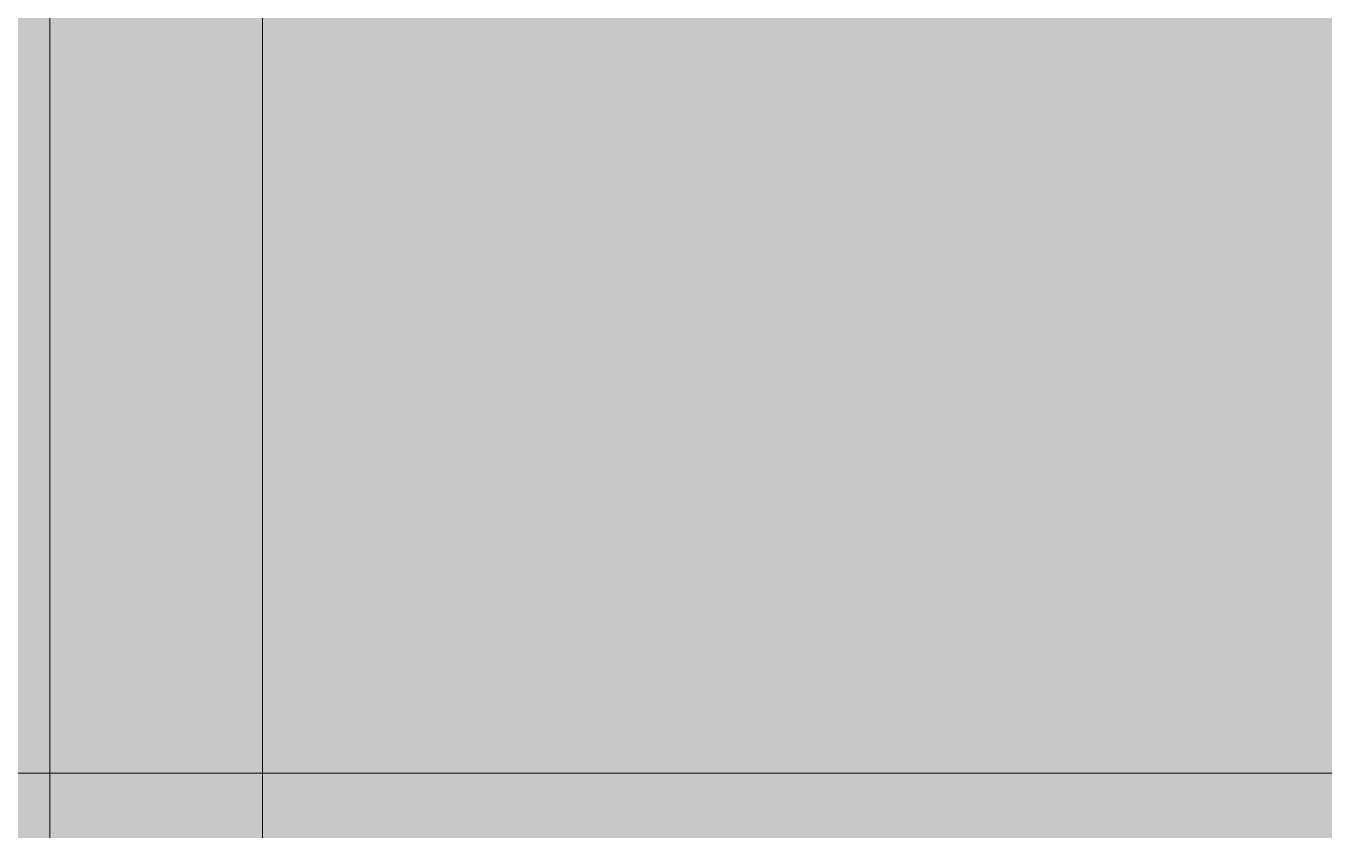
# Model space of a CAD drawing. Header units: millimetres. Extents: x -1113 to 415037, y -3642 to 28069.
# Drawn here: x 98781.1 to 98800.88, y 11283.07 to 11295.32 of the extents above; entities that cross this region are included whole.
import ezdxf

# ---------------------------------------------------------------- set-up
doc = ezdxf.new("R2010")
doc.units = ezdxf.units.MM
for name, color, linetype, lineweight in [('0) Стена 3.93м', 3, 'Continuous', 60), ('A-DETL-GENF', 7, 'Continuous', 9), ('A-FLOR', 7, 'Continuous', 9)]:
    doc.layers.add(name, color=color, linetype=linetype, lineweight=lineweight)
doc.layers.add('A-DOOR-1', color=7, linetype='Continuous', lineweight=5, true_color=0xc0c0c0)
doc.layers.add('A-FLOR-PATT-1', color=7, linetype='Continuous', lineweight=9, true_color=0xeef6ff, transparency=0.5)

# ---------------------------------------------------------------- blocks, each defined once
blk = doc.blocks.new('Дверь_Витражная_остекление_ - ВВ-7 остекление-32349468-Объем проектирования 1 этажа')
at = {"layer": 'A-DETL-GENF'}
for p, q in [((-850, -177.176), (-850, -100)), ((-850, -800), (-850, -177.176))]:
    blk.add_line(p, q, dxfattribs=at)
blk = doc.blocks.new('1floor')
at = {"layer": 'A-FLOR-PATT-1'}
h = blk.add_hatch(color=256, dxfattribs=at)
h.paths.add_polyline_path([(98716.755, 11410), (98716.755, 11455), (98559.579, 11455), (98559.579, 11410), (98704.241, 11410)])
h.paths.add_polyline_path([(82714, 11590), (83457, 11590), (83457, 11635), (82714, 11635), (82714, 11600)])
h.paths.add_polyline_path([(82773.5, 13015), (83427, 13015), (83427, 13060), (82714, 13060), (82714, 13015)])
h.paths.add_polyline_path([(98559.579, 13135), (98720, 13135), (98720, 13180), (98679.579, 13180), (98679.579, 13170), (98579.579, 13170), (98579.579, 13180), (98559.579, 13180), (98559.579, 13170)])
for points in [[(98720, 11410), (98720, 11455), (98716.755, 11455), (98716.755, 11410)], [(99419.579, 11410), (99419.579, 11455), (98720, 11455), (98720, 11410), (98732.27, 11410)]]:
    blk.add_hatch(color=256, dxfattribs=at).paths.add_polyline_path(points)
at = {"layer": 'A-FLOR'}
for p, q in [((98720, 12313.202), (98720, 11340)), ((98716.755, 11408.358), (98716.755, 11498.358))]:
    blk.add_line(p, q, dxfattribs=at)
at = {"layer": 'A-DOOR-1', "rotation": 89.99999999999993}
blk.add_blockref('Дверь_Витражная_остекление_ - ВВ-7 остекление-32349468-Объем проектирования 1 этажа', (98539.579, 12270), dxfattribs=at)

msp = doc.modelspace()

# ---------------------------------------------------------------- block references
at = {"layer": '0) Стена 3.93м'}
msp.add_blockref('1floor', (64.702, -136.062), dxfattribs=at)

doc.saveas('drawing.dxf')
